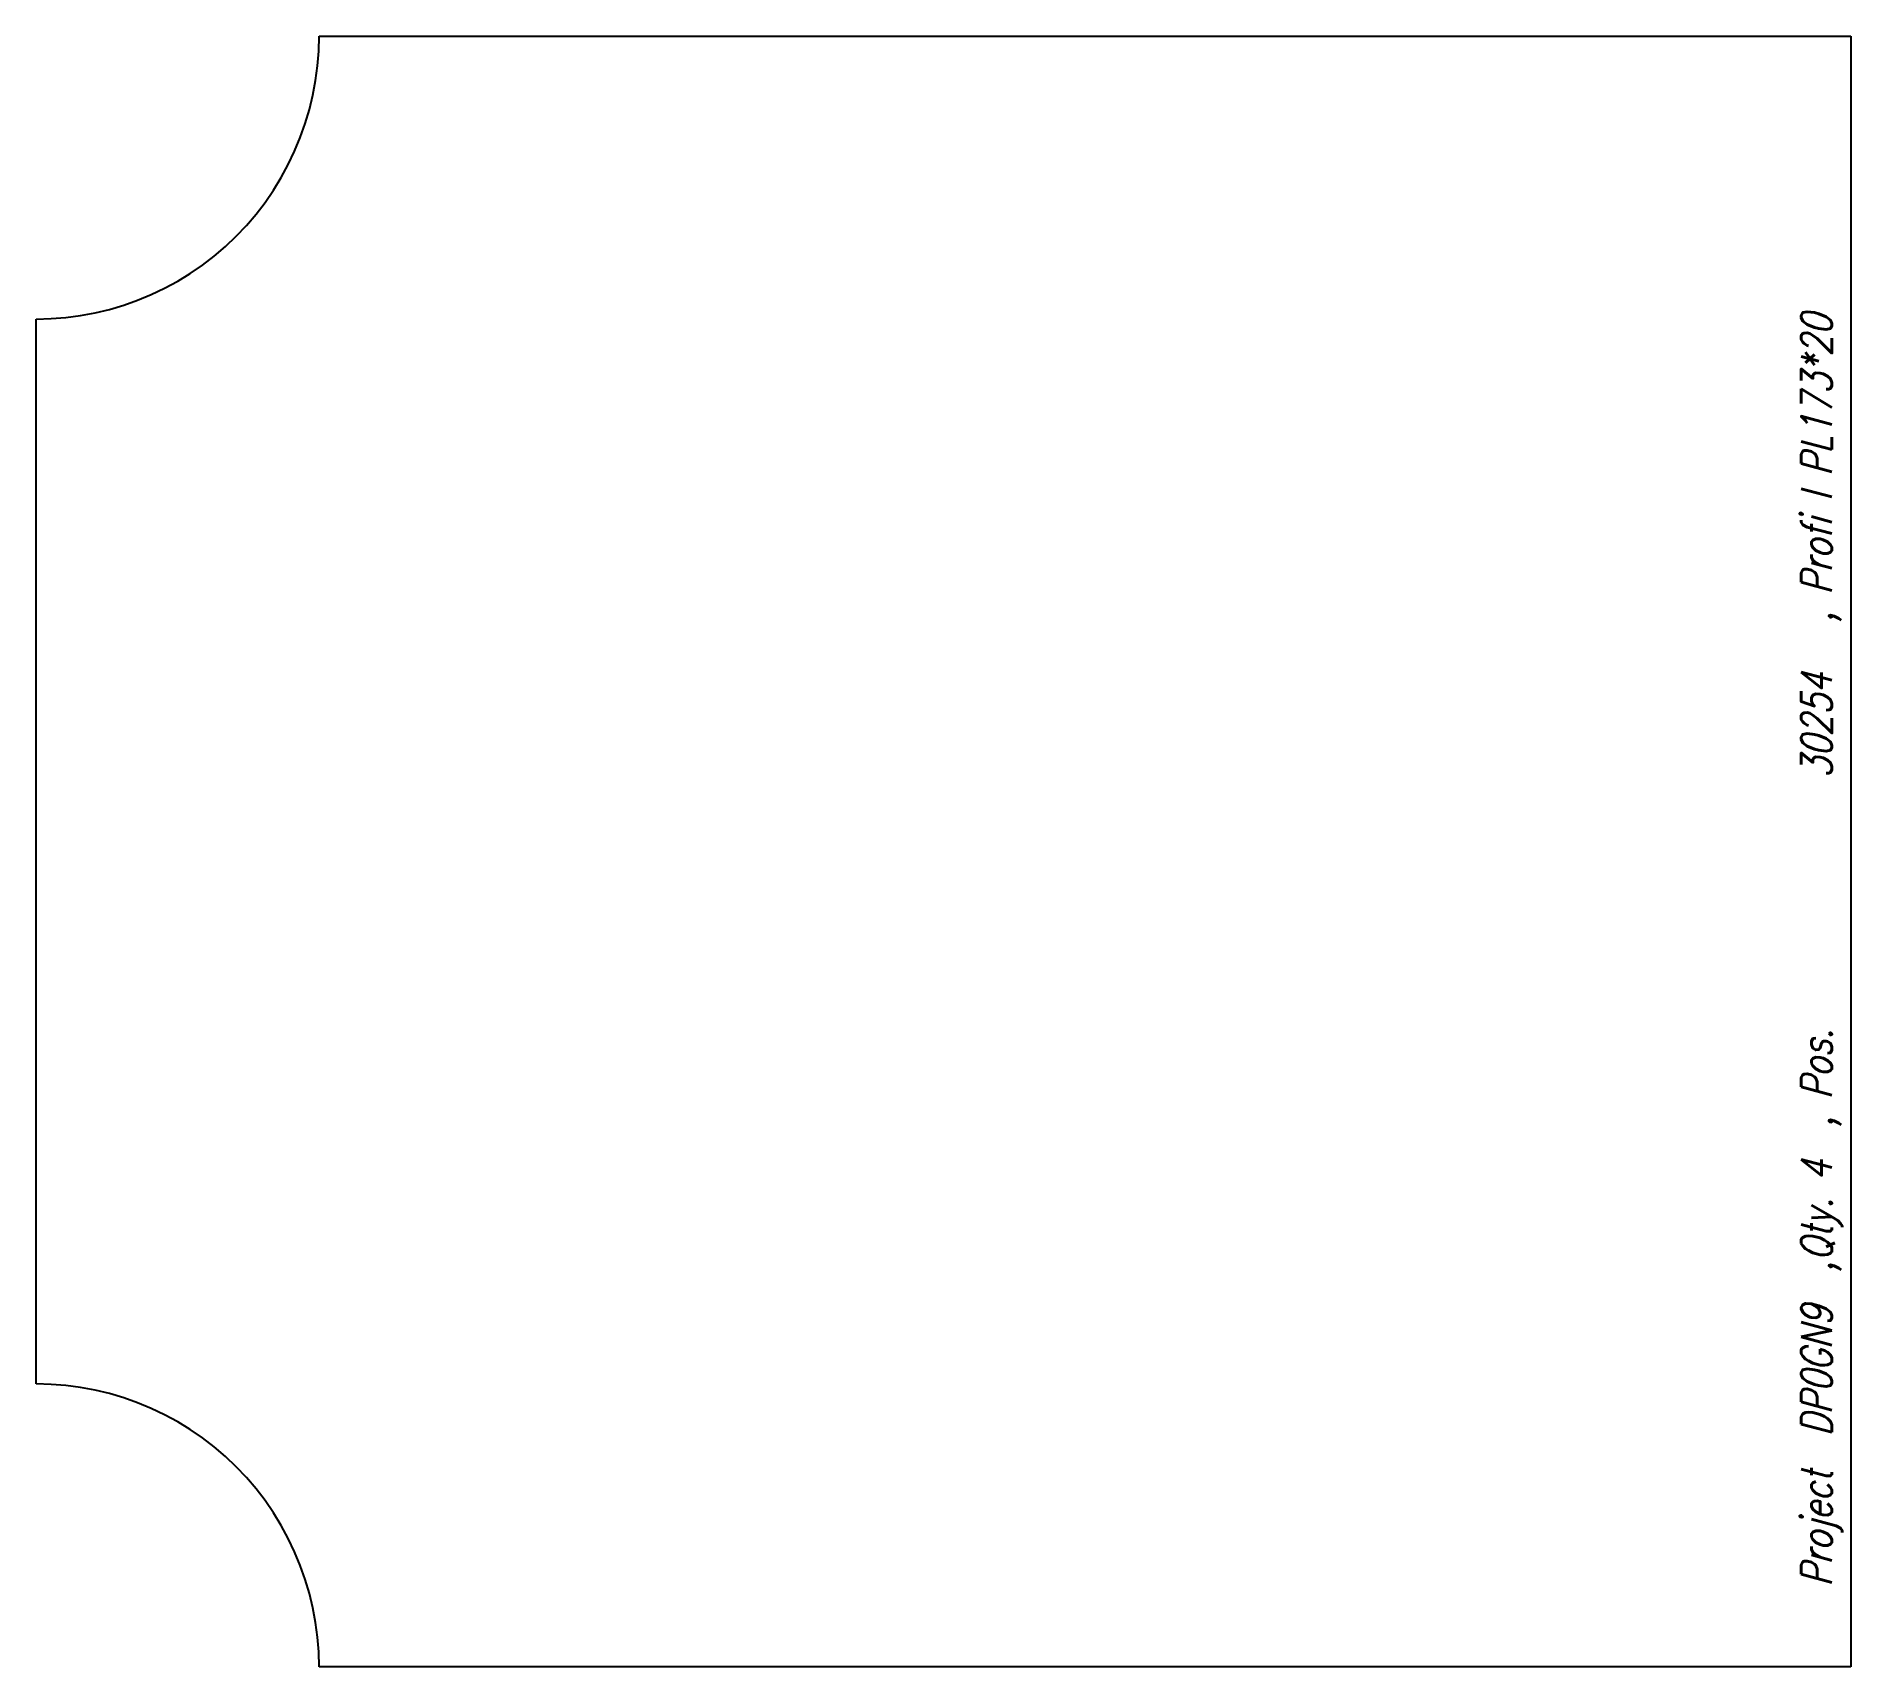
# Model space of a CAD drawing. Extents: x 0 to 192, y -87 to 87.
import ezdxf

# ---------------------------------------------------------------- set-up
doc = ezdxf.new("R2010")
doc.units = 0
doc.header["$LTSCALE"] = 10
doc.layers.add('TEILE', color=7, linetype='CONTINUOUS')
doc.layers.add('UNTERSCHRIFT', color=7, linetype='CONTINUOUS')
doc.styles.get("Standard").update_dxf_attribs({"font": 'ROMANS'})

msp = doc.modelspace()

# ---------------------------------------------------------------- linework, layer by layer
at = {"layer": 'TEILE', "color": 2}
for p, q in [((29.835661, 83.364838), (29.958889, 84.930618)), ((29.958889, 84.930618), (30.000002, 86.500702)), ((30.000002, 86.500702), (30, 86.500687)), ((30, 86.500687), (192.499939, 86.500641)), ((192.499939, 86.500641), (192.499939, -86.500687)), ((29.630657, 81.807663), (29.835661, 83.364838)), ((29.344435, 80.263351), (29.630657, 81.807663)), ((28.977779, 78.736122), (29.344435, 80.263351)), ((28.007421, 75.749657), (28.531702, 77.230186)), ((28.531702, 77.230186), (28.977779, 78.736122)), ((27.406372, 74.298599), (28.007421, 75.749657)), ((26.730204, 72.880981), (27.406372, 74.298599)), ((25.160126, 70.161522), (25.980774, 71.500694)), ((25.980774, 71.500694), (26.730204, 72.880981)), ((24.270519, 68.867134), (25.160126, 70.161522)), ((22.294357, 66.426773), (23.31439, 67.621086)), ((23.31439, 67.621086), (24.270519, 68.867134)), ((21.213217, 65.287491), (22.294357, 66.426773)), ((18.879625, 63.18631), (20.073931, 64.206345)), ((20.073931, 64.206345), (21.213217, 65.287491)), ((16.339186, 61.340576), (17.633572, 62.230183)), ((17.633572, 62.230183), (18.879625, 63.18631)), ((12.202109, 59.094322), (13.619727, 59.770493)), ((13.619727, 59.770493), (15.000013, 60.519928)), ((15.000013, 60.519928), (16.339186, 61.340576)), ((7.764577, 57.522907), (9.270516, 57.968987)), ((9.270516, 57.968987), (10.751047, 58.493271)), ((10.751047, 58.493271), (12.202109, 59.094322)), ((0, 56.500683), (1.570077, 56.541794)), ((0, -56.500683), (0, 56.500683)), ((1.570077, 56.541794), (3.135854, 56.665024)), ((3.135854, 56.665024), (4.693036, 56.870033)), ((4.693036, 56.870033), (6.237354, 57.156254)), ((6.237354, 57.156254), (7.764577, 57.522907)), ((1.570062, -56.541794), (-0.000018, -56.500683)), ((-0.000018, -56.500683), (0, -56.500683)), ((3.135839, -56.665024), (1.570062, -56.541794)), ((4.693021, -56.870033), (3.135839, -56.665024)), ((6.23734, -57.156254), (4.693021, -56.870033)), ((7.764563, -57.522907), (6.23734, -57.156254)), ((9.270503, -57.968983), (7.764563, -57.522907)), ((10.751034, -58.493267), (9.270503, -57.968983)), ((12.202096, -59.094315), (10.751034, -58.493267)), ((13.619714, -59.770485), (12.202096, -59.094315)), ((15, -60.51992), (13.619714, -59.770485)), ((16.339172, -61.340565), (15, -60.51992)), ((17.633558, -62.230171), (16.339172, -61.340565)), ((18.879612, -63.186302), (17.633558, -62.230171)), ((20.073919, -64.206337), (18.879612, -63.186302)), ((21.213205, -65.287476), (20.073919, -64.206337)), ((22.294346, -66.426765), (21.213205, -65.287476)), ((23.314381, -67.621071), (22.294346, -66.426765)), ((24.270512, -68.867126), (23.314381, -67.621071)), ((25.16012, -70.161507), (24.270512, -68.867126)), ((25.980762, -71.500687), (25.16012, -70.161507)), ((26.730198, -72.880966), (25.980762, -71.500687)), ((27.406366, -74.298584), (26.730198, -72.880966)), ((28.007414, -75.749649), (27.406366, -74.298584)), ((28.531696, -77.230171), (28.007414, -75.749649)), ((28.977777, -78.736107), (28.531696, -77.230171)), ((29.344429, -80.263329), (28.977777, -78.736107)), ((29.630653, -81.807648), (29.344429, -80.263329)), ((29.835661, -83.36483), (29.630653, -81.807648)), ((29.958889, -84.930603), (29.835661, -83.36483)), ((30, -86.500687), (29.958889, -84.930603)), ((192.499939, -86.500687), (30, -86.500687))]:
    msp.add_line(p, q, dxfattribs=at)

# ---------------------------------------------------------------- texts
at = {"layer": 'UNTERSCHRIFT', "color": 2, "oblique": 15, "width": 0.8}
for s, p in [('  , Profi l PL173*20', (190.499939, 20.799982)), ('30254', (190.499939, 7.799982)), ('Project  DP0GN9  ,Qty. 4  , Pos. ', (190.499939, -78.000015))]:
    msp.add_text(s, height=3.25, rotation=90, dxfattribs=at).set_placement(p)

doc.saveas('drawing.dxf')
